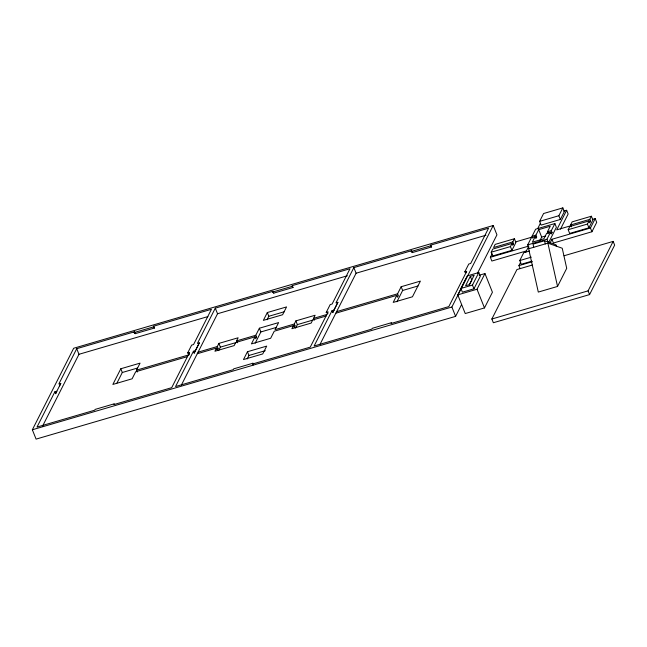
<?xml version="1.0" encoding="UTF-8"?>
<svg xmlns="http://www.w3.org/2000/svg" width="647" height="647" viewBox="0 0 647 647"><rect width="100%" height="100%" fill="white"/><g stroke="black" fill="none" stroke-linecap="round" stroke-linejoin="round"><path stroke-width="0.97" d="M54.874 391.807L55.626 393.675L56.799 391.241L54.874 391.807L36.992 427.077L94.729 410.19L95.125 409.405L114.365 403.777L113.969 404.561L171.706 387.666L189.587 352.389L187.662 352.955L191.641 345.118L193.558 344.552L211.448 309.282L153.711 326.169L153.315 326.953L134.066 332.582L135.215 333.666L154.455 328.037L153.711 326.169M59.597 385.838L60.778 383.404L58.853 383.97L76.734 348.693L134.471 331.806L135.215 333.666M195.362 350.706L193.437 351.264L194.181 353.133L199.333 342.861L197.408 343.428L215.297 308.158L273.026 291.263L273.778 293.131L293.018 287.503L292.274 285.634L350.003 268.74L332.121 304.017L330.196 304.575L326.225 312.412L328.005 313.285M199.333 342.861L194.181 353.133M333.925 310.164L332 310.73L332.744 312.598L337.896 302.327L335.971 302.885L353.852 267.615L411.589 250.721L412.333 252.589L431.581 246.96L430.829 245.092L488.566 228.197L470.684 263.475L468.76 264.041L464.781 271.877L466.56 272.743M337.896 302.327L332.744 312.598M461.521 304.721L455.609 316.367L36.086 439.111L32.35 429.77L73.677 348.256L493.208 225.504L496.945 234.845L477.413 273.366M55.626 393.675L60.778 383.404M42.435 426.373L78.974 354.297L207.873 316.585M134.066 332.582L134.471 331.806M137.229 372.049L136.477 370.181L140.059 363.129L120.811 368.758L112.861 384.439L132.109 378.802L135.684 371.75L187.646 356.546M117.01 382.943L122.307 372.494L137.698 367.989M193.437 351.264L175.555 386.542L233.284 369.647L233.68 368.863L252.928 363.234L253.163 365.005M181.419 384.997L217.538 313.755L347.399 275.759M237.295 342.773L236.551 340.904L238.145 337.766L218.896 343.403L217.303 346.533L218.055 348.401L217.263 349.97L216.51 348.102L214.925 351.24L234.165 345.611L235.759 342.473L254.999 336.844L255.751 338.713L256.544 337.144L255.791 335.275L259.374 328.223L278.614 322.586L275.04 329.647L294.288 324.01L295.873 320.88L315.121 315.251L313.528 318.381L314.272 320.249M218.621 350.617L220.392 347.132L236.745 342.352M273.778 293.131L272.63 292.048L273.026 291.263M247.453 351.733L243.474 359.57L262.722 353.941L266.693 346.105L247.453 351.733L248.941 355.47L247.178 358.956M254.999 336.844L251.424 343.897L270.664 338.268L274.247 331.215L293.487 325.578L294.239 327.447L295.032 325.878L294.288 324.01M267.316 312.541L263.345 320.378L282.593 314.749L286.564 306.913L267.316 312.541L268.812 316.278L267.049 319.764M255.128 343.274L260.862 331.951L276.261 327.447M252.928 363.234L252.532 364.018L310.261 347.124L328.15 311.854L326.225 312.412M272.63 292.048L291.878 286.419L292.274 285.634M293.487 325.578L291.902 328.716L311.142 323.088L312.736 319.95L326.201 316.011M295.598 328.094L297.369 324.616L312.76 320.111M332 310.73L314.11 345.999L371.847 329.105L372.243 328.328L391.492 322.691L391.087 323.476L448.824 306.589L466.705 271.311L464.781 271.877M319.974 344.455L356.093 273.22L485.962 235.225M412.333 252.589L411.193 251.505L411.589 250.721M397.582 293.795L398.326 295.663L397.533 297.224L396.781 295.356L393.206 302.416L412.454 296.787L420.396 281.105L401.156 286.734L397.582 293.795L336.618 311.628M396.91 301.793L402.644 290.471L418.043 285.966M411.193 251.505L430.433 245.876L430.829 245.092M460.915 288.449L467.271 275.905L478.82 272.524L480.317 276.261L473.952 288.805L462.411 292.177L460.915 288.449L472.464 285.068L478.82 272.524M479.184 275.258L484.959 273.568L492.432 292.242L484.482 307.923L465.233 313.552L457.769 294.878L465.711 279.197M32.35 429.77L451.881 307.026L493.208 225.504M470.329 276.342L465.557 285.756L469.407 284.623L474.178 275.218L470.329 276.342L471.825 280.078L469.221 285.214M491.194 252.217L492.788 249.079L512.028 243.45L512.78 245.318L513.572 243.749L512.82 241.881L514.414 238.743L515.91 242.479L511.931 250.316L492.691 255.953L491.194 252.217L510.443 246.588L512.028 243.45M526.504 250.899L491.857 261.032L490.369 257.296L492.1 253.875M457.769 294.878L477.009 289.241L484.959 273.568M531.826 261.186L521.239 264.283L519.751 260.547L523.722 252.71L529.497 251.02M529.189 248.61L527.693 244.873L531.276 237.821L535.126 236.689L535.87 238.557L536.662 236.996L535.918 235.128L538.7 229.636L550.249 226.256L547.467 231.747L548.211 233.616M532.813 238.12L532.069 236.252L535.643 229.2L554.891 223.563L556.38 227.299L548.438 242.981M539.622 221.355L543.593 213.518L562.841 207.889L564.33 211.626L560.359 219.462L541.11 225.091L539.622 221.355L558.862 215.726L562.841 207.889M564.079 255.759L613.154 241.396L614.65 245.132L589.579 294.587L493.354 322.74L491.857 319.011L516.937 269.548L532.327 265.044M520.042 268.432L518.918 265.634L520.73 262.067M525.696 252.273L528.858 246.038M537.689 228.609L540.399 223.272M535.126 236.689L532.344 242.18L543.884 238.8L546.666 233.316L550.516 232.184L551.268 234.052L552.061 232.491L551.317 230.623L554.891 223.563M539.873 240.692L541.685 237.109L545.534 235.985M527.693 244.873L546.941 239.244L550.516 232.184M550.144 242.843L551.948 239.277L590.436 228.019L595.208 218.613L596.704 222.35L591.932 231.755L553.444 243.013L551.948 239.277M560.472 229.151L568.147 214.011L566.651 210.275L556.719 229.871L571.155 225.649M568.171 229.693L569.764 226.555L589.005 220.926L589.757 222.794L590.549 221.225L589.805 219.357L591.39 216.227L592.887 219.956L588.907 227.801L569.667 233.43L568.171 229.693L587.419 224.064L589.005 220.926M571.301 226.854L570.557 224.986L572.15 221.856L591.39 216.227M557.544 286.443L566.715 268.335L562.235 248.246L547.888 243.143L528.639 248.772L538.296 292.072L557.544 286.443L547.888 243.143M491.857 319.011L588.083 290.859L613.154 241.396M563.763 211.124L566.651 210.275M514.414 238.743L495.173 244.38L493.58 247.51L512.82 241.881M532.069 236.252L535.918 235.128M547.467 231.747L551.317 230.623M570.557 224.986L589.805 219.357M515.344 241.978L532.659 236.915M592.32 219.454L595.208 218.613M511.648 244.315L513.572 243.749M534.737 237.554L536.662 236.996M550.136 233.049L552.061 232.491M588.624 221.792L590.549 221.225M268.812 316.278L284.211 311.773M556.412 246.45L556.056 244.841L544.572 240.765L533.031 244.137L533.743 247.356M490.369 257.296L527.895 246.321M136.477 370.181L189.401 354.702M198.063 352.162L217.303 346.533M236.551 340.904L255.791 335.275M313.528 318.381L327.002 314.442M197.27 353.731L216.51 348.102M335.825 313.197L396.781 295.356M216.13 348.968L218.055 348.401M254.619 337.702L256.544 337.144M293.107 326.444L295.032 325.878M519.751 260.547L531.292 257.174M518.918 265.634L532.392 261.687M248.941 355.47L265.302 350.682M187.662 352.955L189.442 353.828M430.433 245.876L431.581 246.96M291.878 286.419L293.018 287.503M153.315 326.953L154.455 328.037M590.436 228.019L591.932 231.755M587.419 224.064L588.907 227.801M558.862 215.726L560.359 219.462M588.083 290.859L589.579 294.587M546.941 239.244L548.066 242.043M538.7 229.636L541.685 237.109M510.443 246.588L511.931 250.316M477.009 289.241L484.482 307.923M472.464 285.068L473.952 288.805M451.881 307.026L455.609 316.367M401.156 286.734L402.644 290.471M353.852 267.615L356.093 273.22M295.873 320.88L297.369 324.616M259.374 328.223L260.862 331.951M215.297 308.158L217.538 313.755M218.896 343.403L220.392 347.132M120.811 368.758L122.307 372.494M76.734 348.693L78.974 354.297M544.572 240.765L545.292 243.976"/></g></svg>
